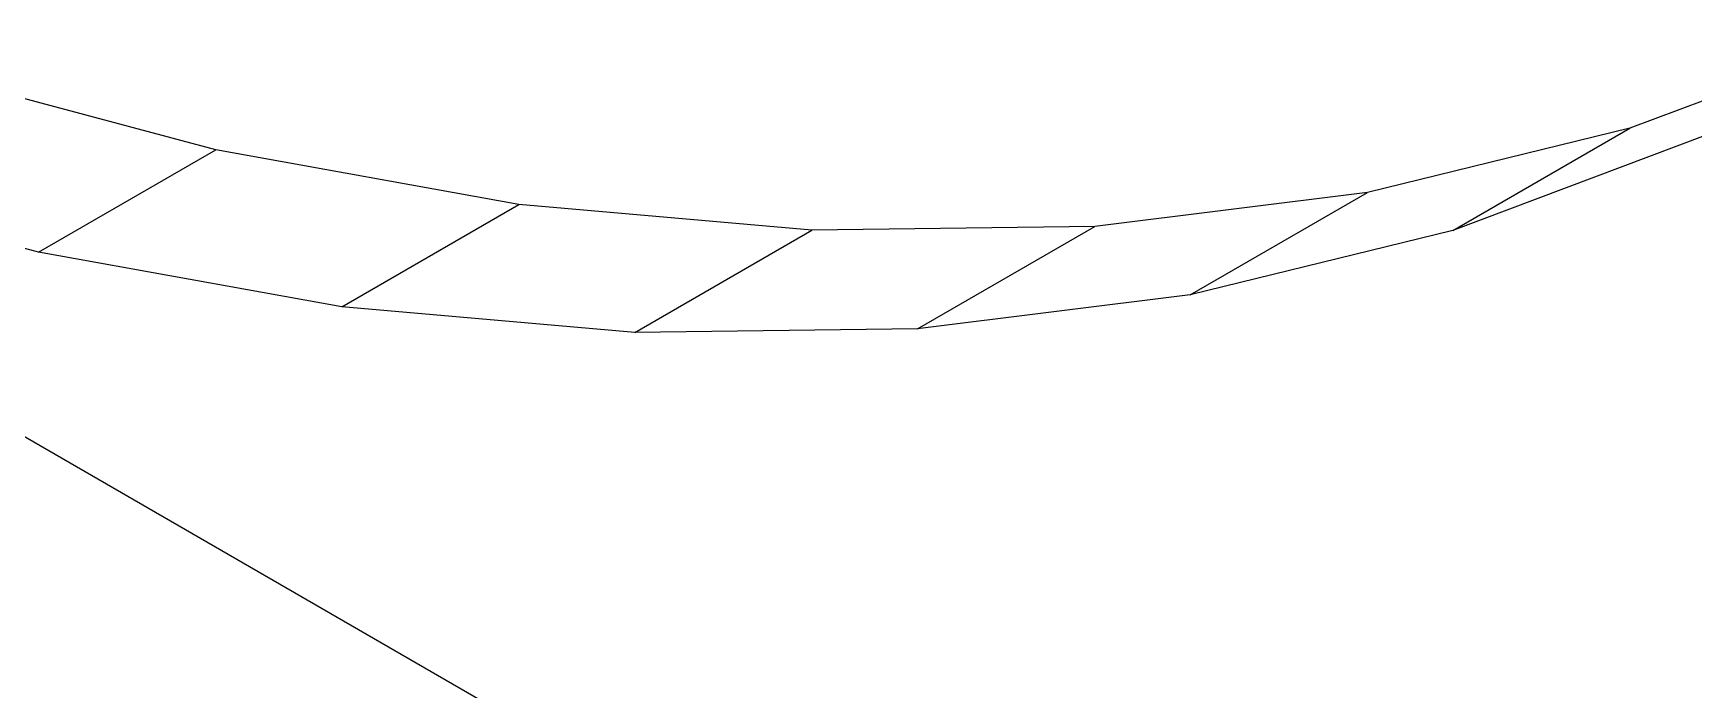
# Paper-space layout 'Sheet2' of a CAD drawing. Header units: inches. Extents: x 0 to 16.3, y 0 to 11.5.
# Drawn here: x 14.0522 to 14.3835, y 8.1468 to 8.2778 of the extents above; entities that cross this region are included whole.
import ezdxf

# ---------------------------------------------------------------- set-up
doc = ezdxf.new("R2010")
doc.units = ezdxf.units.IN
doc.header["$MEASUREMENT"] = 0

psp = doc.layouts.new('Sheet2')

# ---------------------------------------------------------------- linework, layer by layer
at = {"color": 7, "linetype": 'Continuous', "lineweight": 25}
for p, q in [((14.42117, 8.277784), (14.370811, 8.258813)), ((14.088601, 8.254545), (14.026096, 8.271193)), ((14.370811, 8.258813), (14.31842, 8.245999)), ((14.335456, 8.238403), (14.370811, 8.258813)), ((14.385814, 8.257374), (14.335456, 8.238403)), ((14.053245, 8.234134), (14.088601, 8.254545)), ((14.149088, 8.243613), (14.088601, 8.254545)), ((14.053245, 8.234134), (13.990741, 8.250783)), ((14.31842, 8.245999), (14.264001, 8.239253)), ((14.283065, 8.225589), (14.31842, 8.245999)), ((14.113733, 8.223203), (14.149088, 8.243613)), ((14.207556, 8.238487), (14.149088, 8.243613)), ((14.172201, 8.218076), (14.207556, 8.238487)), ((14.264001, 8.239253), (14.207556, 8.238487)), ((14.228646, 8.218842), (14.264001, 8.239253)), ((14.335456, 8.238403), (14.283065, 8.225589)), ((14.113733, 8.223203), (14.053245, 8.234134)), ((13.998752, 8.227152), (14.391105, 8.000652)), ((14.283065, 8.225589), (14.228646, 8.218842)), ((14.172201, 8.218076), (14.113733, 8.223203)), ((14.228646, 8.218842), (14.172201, 8.218076))]:
    psp.add_line(p, q, dxfattribs=at)

doc.saveas('drawing.dxf')
